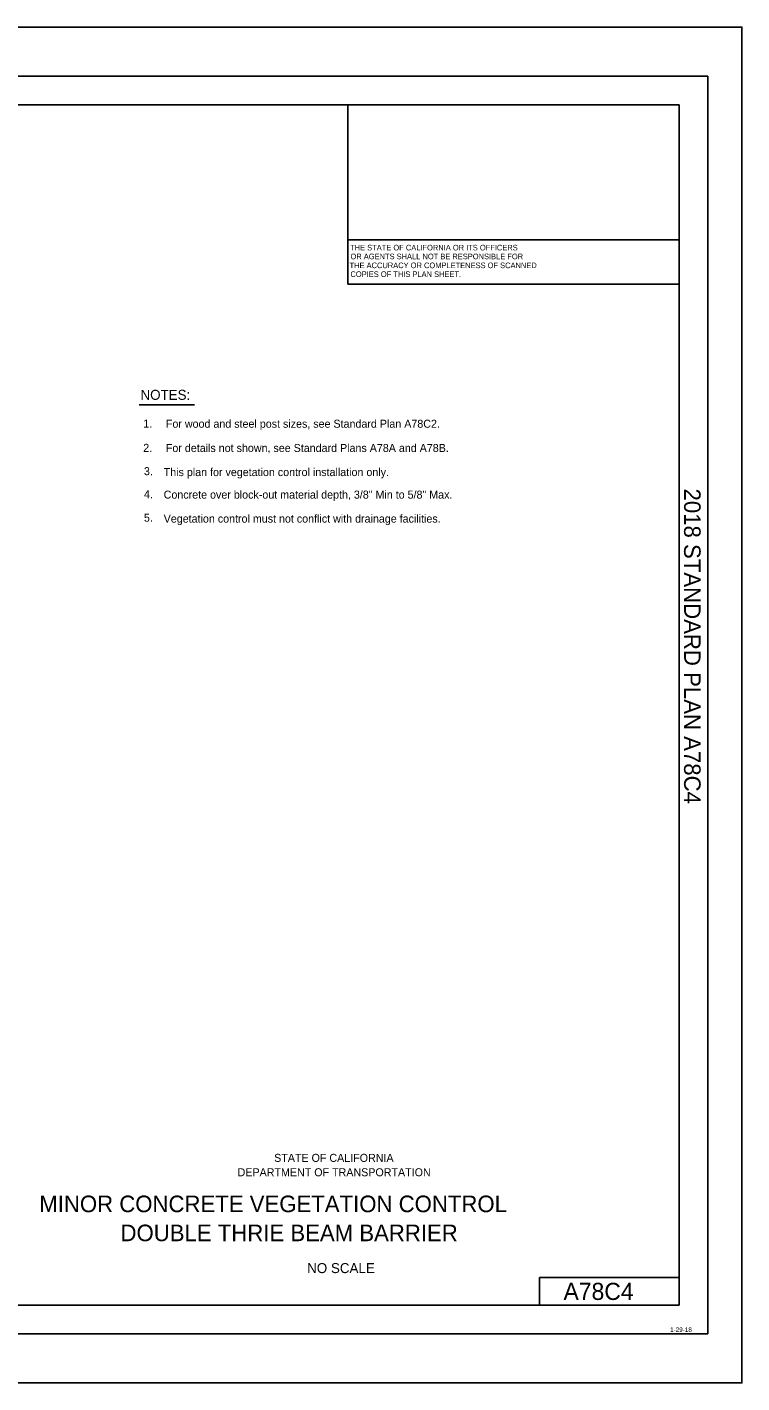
# Model space of a CAD drawing. Extents: x -893 to 867, y -474 to 712.
# Drawn here: x 241 to 867, y -474 to 712 of the extents above; entities that cross this region are included whole.
import ezdxf

# ---------------------------------------------------------------- set-up
doc = ezdxf.new("R2010")
doc.units = 0
for name, color, linetype in [('10 Sheet Format', 7, 'Continuous'), ('57 Undefined', 7, 'Continuous'), ('60 Nongeo Data', 7, 'Continuous')]:
    doc.layers.add(name, color=color, linetype=linetype)

msp = doc.modelspace()

# ---------------------------------------------------------------- linework, layer by layer
at = {"layer": '10 Sheet Format'}
for p, q in [((-813.5, 644), (811.5, 644)), ((521.6, 487.1), (521.6, 644)), ((811.5, -406), (811.5, 644)), ((811.5, 525.9), (521.6, 525.9)), ((811.5, 487.1), (521.6, 487.1)), ((689.5, -406), (689.5, -382)), ((689.5, -382), (811.5, -382)), ((-813.5, -406), (811.5, -406)), ((836.6, -431), (836.6, -431))]:
    msp.add_line(p, q, dxfattribs=at)
for points in [[(-893.5, -474), (866.5, -474), (866.5, 712), (-893.5, 712)], [(-863.4, 669), (836.6, 669), (836.6, -431), (-863.4, -431)], [(-863.4, 669), (836.6, 669), (836.6, -431), (-863.4, -431)]]:
    msp.add_lwpolyline(points, close=True, dxfattribs=at)
at = {"layer": '57 Undefined'}
msp.add_line((339, 381.6), (387.4, 381.6), dxfattribs=at)
at = {"layer": '60 Nongeo Data'}
msp.add_line((811.5, 644), (811.5, 644), dxfattribs=at)

# ---------------------------------------------------------------- texts
at = {"layer": '10 Sheet Format'}
for s, height, p in [('THE STATE OF CALIFORNIA OR ITS OFFICERS', 4.9, (523.6, 516.6)), ('OR AGENTS SHALL NOT BE RESPONSIBLE FOR', 4.9, (523.9, 508.9)), ('THE ACCURACY OR COMPLETENESS OF SCANNED', 4.9, (523.1, 501.1)), ('COPIES OF THIS PLAN SHEET.', 4.9, (523.9, 493.4)), ('STATE OF CALIFORNIA', 7, (457.1, -280.7)), ('DEPARTMENT OF TRANSPORTATION', 7, (425.1, -293.3)), ('MINOR CONCRETE VEGETATION CONTROL', 14.5, (251.5, -324.7)), ('DOUBLE THRIE BEAM BARRIER', 14.5, (322.6, -350.1)), ('NO SCALE', 8.75, (486, -378)), ('A78C4', 15, (710.4, -401.5)), ('1-29-18', 4, (803.7, -429.5))]:
    msp.add_text(s, height=height, dxfattribs=at).set_placement(p)
msp.add_text('2018 STANDARD PLAN A78C4', height=14.5, rotation=270, dxfattribs=at).set_placement((815.9, 308.3))
at = {"layer": '57 Undefined'}
for s, height, p in [('NOTES:', 8.75, (340.1, 385.9)), ('1.', 7, (342.5, 361.7)), ('For wood and steel post sizes, see Standard Plan A78C2.', 7, (362.3, 361.5)), ('2.', 7, (342.5, 340.4)), ('For details not shown, see Standard Plans A78A and A78B.', 7, (362.3, 340.3)), ('3.', 7, (343.1, 320)), ('This plan for vegetation control installation only.', 7, (360.4, 319.2)), ('4.', 7, (343.1, 299.8)), ('Concrete over block-out material depth, 3/8" Min to 5/8" Max.', 7, (360.4, 299.5)), ('5.', 7, (343.1, 279.3)), ('Vegetation control must not conflict with drainage facilities.', 7, (360.4, 278.5))]:
    msp.add_text(s, height=height, dxfattribs=at).set_placement(p)

doc.saveas('drawing.dxf')
